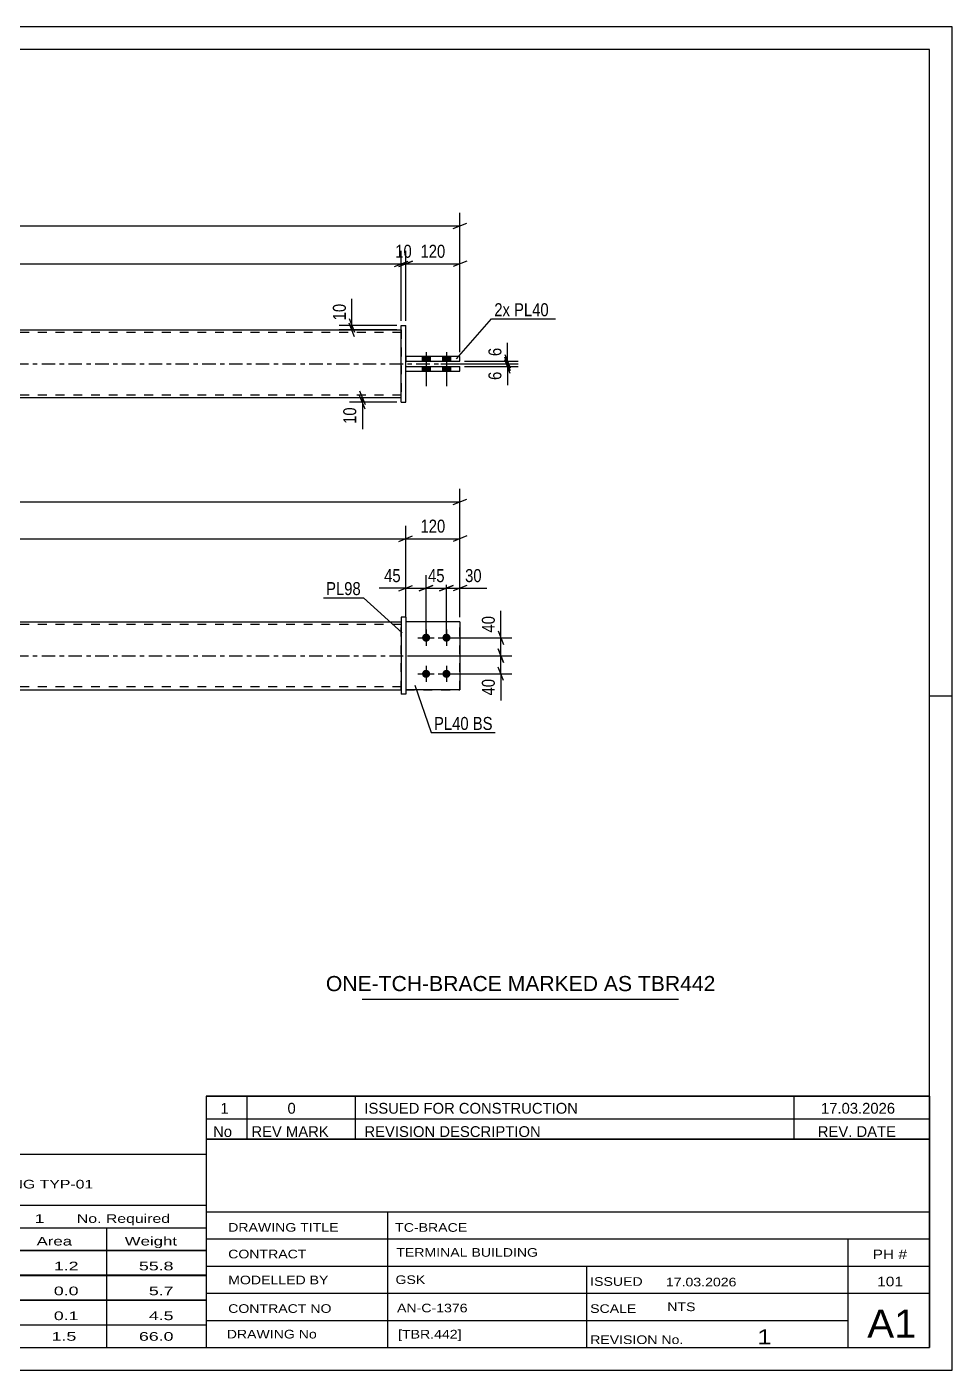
# Model space of a CAD drawing. Header units: millimetres. Extents: x 0 to 420, y 0 to 297.
# Drawn here: x 215.4 to 420, y 0 to 297 of the extents above; entities that cross this region are included whole.
import ezdxf

# ---------------------------------------------------------------- set-up
doc = ezdxf.new("R2010")
doc.units = ezdxf.units.MM
doc.linetypes.add('DXK_LINE_DOT2', pattern=[3.9198, 1.9599, -1.9599])
doc.linetypes.add('DXK_LINE_DOT3', pattern=[5.9187, 2.979, -0.9799, 0.9799, -0.9799])
doc.styles.add('Arial', font='ARIAL.TTF', dxfattribs={"height": 0.2})
doc.styles.add('Arial Narrow', font='ARIALN.TTF', dxfattribs={"height": 0.2})

# ---------------------------------------------------------------- blocks, each defined once
blk = doc.blocks.new('Unknown-580871860-1163')
at = {"color": 5, "linetype": 'Continuous'}
for p, q in [((420, 297), (0, 297)), ((420, 0), (420, 297)), ((415, 292), (5, 292)), ((415, 5), (415, 292)), ((420, 149), (415, 149)), ((5, 5), (415, 5)), ((0, 0), (420, 0))]:
    blk.add_line(p, q, dxfattribs=at)
blk = doc.blocks.new('Part-580871860-1761 - 1734')
at = {"color": 7, "linetype": 'DXK_LINE_DOT2'}
for p, q in [((311.15, 165.45), (299.15, 165.45)), ((299.15, 165.45), (299.15, 150.45)), ((311.15, 150.45), (311.15, 165.45)), ((299.15, 150.45), (311.15, 150.45))]:
    blk.add_line(p, q, dxfattribs=at)
blk = doc.blocks.new('Part-580871860-1766 - 1734')
at = {"color": 2, "linetype": 'Continuous'}
for p, q in [((311.15, 165.45), (299.15, 165.45)), ((311.15, 165.45), (311.15, 150.45)), ((311.15, 150.45), (299.15, 150.45))]:
    blk.add_line(p, q, dxfattribs=at)
at = {"color": 7, "linetype": 'DXK_LINE_DOT2'}
blk.add_line((299.15, 165.45), (299.15, 150.45), dxfattribs=at)
blk = doc.blocks.new('Part-580871860-1781 - 1734')
at = {"color": 2, "linetype": 'Continuous'}
for p, q in [((299.15, 166.45), (298.15, 166.45)), ((298.15, 166.45), (298.15, 149.45)), ((299.15, 166.45), (299.15, 149.45)), ((299.15, 149.45), (298.15, 149.45))]:
    blk.add_line(p, q, dxfattribs=at)
blk = doc.blocks.new('Part-580871860-1801 - 1734')
at = {"color": 2, "linetype": 'Continuous'}
for p, q in [((92.5, 165.45), (298.15, 165.45)), ((92.5, 150.45), (298.15, 150.45))]:
    blk.add_line(p, q, dxfattribs=at)
at = {"color": 7, "linetype": 'DXK_LINE_DOT2'}
for p, q in [((92.5, 150.45), (92.5, 165.45)), ((298.15, 164.85), (92.5, 164.85)), ((298.15, 150.45), (298.15, 165.45)), ((298.15, 151.05), (92.5, 151.05))]:
    blk.add_line(p, q, dxfattribs=at)
at = {"color": 7, "linetype": 'DXK_LINE_DOT3'}
blk.add_line((82.5, 157.95), (308.15, 157.95), dxfattribs=at)
blk = doc.blocks.new('Bolt-580871860-1802 - 1734')
at = {"linetype": 'Continuous'}
for points in [[(303.65, 162.85, -1), (303.65, 161.05, -1)], [(308.15, 162.85, -1), (308.15, 161.05, -1)], [(303.65, 154.85, -1), (303.65, 153.05, -1)], [(308.15, 154.85, -1), (308.15, 153.05, -1)]]:
    blk.add_hatch(color=1, dxfattribs=at).paths.add_polyline_path(points)
at = {"color": 1, "linetype": 'Continuous'}
for p, q in [((303.65, 163.75), (303.65, 160.15)), ((308.15, 163.75), (308.15, 160.15)), ((301.85, 161.95), (305.45, 161.95)), ((306.35, 161.95), (309.95, 161.95)), ((303.65, 155.75), (303.65, 152.15)), ((308.15, 155.75), (308.15, 152.15)), ((301.85, 153.95), (305.45, 153.95)), ((306.35, 153.95), (309.95, 153.95))]:
    blk.add_line(p, q, dxfattribs=at)
blk = doc.blocks.new('Part-580871860-1425 - 1390')
at = {"color": 2, "linetype": 'Continuous'}
for p, q in [((298.15, 213.99), (298.15, 230.99)), ((298.15, 230.99), (299.15, 230.99)), ((299.15, 213.99), (299.15, 230.99)), ((298.15, 213.99), (299.15, 213.99))]:
    blk.add_line(p, q, dxfattribs=at)
blk = doc.blocks.new('Part-580871860-1457 - 1390')
at = {"color": 2, "linetype": 'Continuous'}
for p, q in [((311.15, 224.09), (299.15, 224.09)), ((299.15, 223.09), (311.15, 223.09)), ((311.15, 223.09), (311.15, 224.09))]:
    blk.add_line(p, q, dxfattribs=at)
at = {"color": 7, "linetype": 'DXK_LINE_DOT2'}
blk.add_line((299.15, 224.09), (299.15, 223.09), dxfattribs=at)
blk = doc.blocks.new('Bolt-580871860-1446 - 1390')
at = {"linetype": 'Continuous'}
for points in [[(304.55, 224.09), (302.75, 224.09), (302.75, 223.09), (304.55, 223.09)], [(304.55, 224.09), (302.75, 224.09), (302.75, 223.09), (304.55, 223.09)], [(309.05, 224.09), (307.25, 224.09), (307.25, 223.09), (309.05, 223.09)], [(309.05, 224.09), (307.25, 224.09), (307.25, 223.09), (309.05, 223.09)], [(304.55, 221.89), (302.75, 221.89), (302.75, 220.89), (304.55, 220.89)], [(304.55, 221.89), (302.75, 221.89), (302.75, 220.89), (304.55, 220.89)], [(309.05, 221.89), (307.25, 221.89), (307.25, 220.89), (309.05, 220.89)], [(309.05, 221.89), (307.25, 221.89), (307.25, 220.89), (309.05, 220.89)]]:
    blk.add_hatch(color=1, dxfattribs=at).paths.add_polyline_path(points)
at = {"color": 1, "linetype": 'Continuous'}
for p, q in [((302.75, 224.09), (302.75, 223.09)), ((302.75, 224.09), (302.75, 223.09)), ((303.65, 225.09), (303.65, 217.59)), ((303.65, 225.09), (303.65, 217.59)), ((304.55, 224.09), (304.55, 223.09)), ((304.55, 224.09), (304.55, 223.09)), ((307.25, 224.09), (307.25, 223.09)), ((307.25, 224.09), (307.25, 223.09)), ((308.15, 225.09), (308.15, 217.59)), ((308.15, 225.09), (308.15, 217.59)), ((309.05, 224.09), (309.05, 223.09)), ((309.05, 224.09), (309.05, 223.09)), ((302.75, 221.89), (302.75, 220.89)), ((302.75, 221.89), (302.75, 220.89)), ((304.55, 221.89), (304.55, 220.89)), ((304.55, 221.89), (304.55, 220.89)), ((307.25, 221.89), (307.25, 220.89)), ((307.25, 221.89), (307.25, 220.89)), ((309.05, 221.89), (309.05, 220.89)), ((309.05, 221.89), (309.05, 220.89))]:
    blk.add_line(p, q, dxfattribs=at)
blk = doc.blocks.new('Part-580871860-1430 - 1390')
at = {"color": 2, "linetype": 'Continuous'}
for p, q in [((299.15, 221.89), (311.15, 221.89)), ((299.15, 220.89), (311.15, 220.89)), ((311.15, 220.89), (311.15, 221.89))]:
    blk.add_line(p, q, dxfattribs=at)
at = {"color": 7, "linetype": 'DXK_LINE_DOT2'}
blk.add_line((299.15, 220.89), (299.15, 221.89), dxfattribs=at)
blk = doc.blocks.new('Part-580871860-1445 - 1390')
at = {"color": 2, "linetype": 'Continuous'}
for p, q in [((92.5, 229.99), (298.15, 229.99)), ((298.15, 214.99), (92.5, 214.99))]:
    blk.add_line(p, q, dxfattribs=at)
at = {"color": 7, "linetype": 'DXK_LINE_DOT2'}
for p, q in [((92.5, 214.99), (92.5, 229.99)), ((298.15, 229.39), (92.5, 229.39)), ((298.15, 229.99), (298.15, 214.99)), ((298.15, 215.59), (92.5, 215.59))]:
    blk.add_line(p, q, dxfattribs=at)
at = {"color": 7, "linetype": 'DXK_LINE_DOT3'}
blk.add_line((82.5, 222.49), (308.15, 222.49), dxfattribs=at)
blk = doc.blocks.new('StraightDimension-580871860-1966 - 1734')
at = {"color": 7, "linetype": 'Continuous'}
for p, q in [((79.5, 166.45), (79.5, 194.83)), ((311.15, 166.45), (311.15, 194.83)), ((81, 192.58), (78, 191.38)), ((79.5, 191.98), (311.15, 191.98)), ((309.65, 191.38), (312.65, 192.58))]:
    blk.add_line(p, q, dxfattribs=at)
at = {"color": 0}
blk.add_wipeout([(199.58, 192.73), (199.58, 196.93), (191.07, 196.93), (191.07, 192.73)], dxfattribs=at)
at = {"color": 3, "style": 'Arial Narrow'}
blk.add_text('2317', height=2.863, dxfattribs=at).set_placement((191.67, 193.33))
blk = doc.blocks.new('StraightDimension-580871860-1897 - 1734')
at = {"color": 7, "linetype": 'Continuous'}
for p, q in [((297.65, 183.23), (300.65, 184.43)), ((299.15, 166.45), (299.15, 186.68)), ((312.65, 184.43), (309.65, 183.23)), ((311.15, 166.45), (311.15, 186.68)), ((299.15, 183.83), (311.15, 183.83))]:
    blk.add_line(p, q, dxfattribs=at)
at = {"color": 0}
blk.add_wipeout([(308.5, 184.58), (308.5, 188.78), (301.81, 188.78), (301.81, 184.58)], dxfattribs=at)
at = {"color": 3, "style": 'Arial Narrow'}
blk.add_text('120', height=2.863, dxfattribs=at).set_placement((302.41, 185.18))
blk = doc.blocks.new('StraightDimension-580871860-1916 - 1734')
at = {"color": 7, "linetype": 'Continuous'}
for p, q in [((93, 184.43), (90, 183.23)), ((91.5, 158.95), (91.5, 186.68)), ((297.65, 183.23), (300.65, 184.43)), ((299.15, 166.45), (299.15, 186.68)), ((91.5, 183.83), (299.15, 183.83))]:
    blk.add_line(p, q, dxfattribs=at)
at = {"color": 0}
blk.add_wipeout([(199.58, 184.58), (199.58, 188.78), (191.07, 188.78), (191.07, 184.58)], dxfattribs=at)
at = {"color": 3, "style": 'Arial Narrow'}
blk.add_text('2077', height=2.863, dxfattribs=at).set_placement((191.67, 185.18))
blk = doc.blocks.new('StraightDimension-580871860-1947 - 1734')
at = {"color": 7, "linetype": 'Continuous'}
for p, q in [((300.15, 157.95), (322.6, 157.95)), ((319.6, 159.45), (320.8, 156.45)), ((320.2, 153.95), (320.2, 157.95)), ((320.8, 152.45), (319.6, 155.45)), ((309.15, 153.95), (322.6, 153.95))]:
    blk.add_line(p, q, dxfattribs=at)
at = {"color": 0}
blk.add_wipeout([(319.45, 153.43), (315.25, 153.43), (315.25, 148.57), (319.45, 148.57)], dxfattribs=at)
at = {"color": 7, "linetype": 'Continuous'}
blk.add_line((320.2, 153.95), (320.2, 148.05), dxfattribs=at)
blk.add_line((320.2, 153.95), (320.2, 148.05), dxfattribs=at)
at = {"color": 3, "style": 'Arial Narrow'}
blk.add_text('40', height=2.863, rotation=90.0002, dxfattribs=at).set_placement((318.85, 149.17))
blk = doc.blocks.new('StraightDimension-580871860-1956 - 1734')
at = {"color": 7, "linetype": 'Continuous'}
for p, q in [((319.6, 163.45), (320.8, 160.45)), ((309.15, 161.95), (322.6, 161.95)), ((320.2, 157.95), (320.2, 161.95)), ((300.15, 157.95), (322.6, 157.95)), ((320.8, 156.45), (319.6, 159.45))]:
    blk.add_line(p, q, dxfattribs=at)
at = {"color": 0}
blk.add_wipeout([(319.45, 167.34), (315.25, 167.34), (315.25, 162.48), (319.45, 162.48)], dxfattribs=at)
at = {"color": 7, "linetype": 'Continuous'}
blk.add_line((320.2, 161.95), (320.2, 167.86), dxfattribs=at)
blk.add_line((320.2, 161.95), (320.2, 167.86), dxfattribs=at)
at = {"color": 3, "style": 'Arial Narrow'}
blk.add_text('40', height=2.863, rotation=90.0002, dxfattribs=at).set_placement((318.85, 163.08))
blk = doc.blocks.new('StraightDimension-580871860-1986 - 1734')
at = {"color": 7, "linetype": 'Continuous'}
for p, q in [((308.15, 162.95), (308.15, 175.74)), ((311.15, 166.45), (311.15, 175.74)), ((306.65, 172.29), (309.65, 173.49)), ((308.15, 172.89), (311.15, 172.89)), ((312.65, 173.49), (309.65, 172.29))]:
    blk.add_line(p, q, dxfattribs=at)
at = {"color": 0}
blk.add_wipeout([(316.53, 173.64), (316.53, 177.84), (311.68, 177.84), (311.68, 173.64)], dxfattribs=at)
at = {"color": 7, "linetype": 'Continuous'}
blk.add_line((311.15, 172.89), (317.06, 172.89), dxfattribs=at)
blk.add_line((311.15, 172.89), (317.06, 172.89), dxfattribs=at)
at = {"color": 3, "style": 'Arial Narrow'}
blk.add_text('30', height=2.863, dxfattribs=at).set_placement((312.28, 174.24))
blk = doc.blocks.new('StraightDimension-580871860-2002 - 1734')
at = {"color": 7, "linetype": 'Continuous'}
for p, q in [((303.65, 162.95), (303.65, 175.74)), ((308.15, 162.95), (308.15, 175.74)), ((302.15, 172.29), (305.15, 173.49)), ((303.65, 172.89), (308.15, 172.89)), ((309.65, 173.49), (306.65, 172.29))]:
    blk.add_line(p, q, dxfattribs=at)
at = {"color": 0}
blk.add_wipeout([(308.33, 173.64), (308.33, 177.84), (303.48, 177.84), (303.48, 173.64)], dxfattribs=at)
at = {"color": 3, "style": 'Arial Narrow'}
blk.add_text('45', height=2.863, dxfattribs=at).set_placement((304.08, 174.24))
blk = doc.blocks.new('StraightDimension-580871860-2015 - 1734')
at = {"color": 7, "linetype": 'Continuous'}
for p, q in [((299.15, 166.45), (299.15, 175.74)), ((303.65, 162.95), (303.65, 175.74)), ((297.65, 172.29), (300.65, 173.49)), ((299.15, 172.89), (303.65, 172.89)), ((305.15, 173.49), (302.15, 172.29))]:
    blk.add_line(p, q, dxfattribs=at)
at = {"color": 0}
blk.add_wipeout([(298.63, 173.64), (298.63, 177.84), (293.77, 177.84), (293.77, 173.64)], dxfattribs=at)
at = {"color": 7, "linetype": 'Continuous'}
blk.add_line((299.15, 172.89), (293.25, 172.89), dxfattribs=at)
blk.add_line((299.15, 172.89), (293.25, 172.89), dxfattribs=at)
at = {"color": 3, "style": 'Arial Narrow'}
blk.add_text('45', height=2.863, dxfattribs=at).set_placement((294.37, 174.24))
blk = doc.blocks.new('StraightDimension-580871860-1655 - 1390')
at = {"color": 7, "linetype": 'Continuous'}
for p, q in [((298.15, 231.99), (298.15, 247.45)), ((299.15, 231.99), (299.15, 247.45)), ((296.65, 244), (299.65, 245.2)), ((300.65, 245.2), (297.65, 244)), ((298.15, 244.6), (299.15, 244.6))]:
    blk.add_line(p, q, dxfattribs=at)
at = {"color": 0}
blk.add_wipeout([(301.08, 245.35), (301.08, 249.55), (296.23, 249.55), (296.23, 245.35)], dxfattribs=at)
at = {"color": 3, "style": 'Arial Narrow'}
blk.add_text('10', height=2.863, dxfattribs=at).set_placement((296.83, 245.95))
blk = doc.blocks.new('StraightDimension-580871860-1645 - 1390')
at = {"color": 7, "linetype": 'Continuous'}
for p, q in [((92.5, 231.99), (92.5, 247.45)), ((298.15, 231.99), (298.15, 247.45)), ((94, 245.2), (91, 244)), ((92.5, 244.6), (298.15, 244.6)), ((296.65, 244), (299.65, 245.2))]:
    blk.add_line(p, q, dxfattribs=at)
at = {"color": 0}
blk.add_wipeout([(199.58, 245.35), (199.58, 249.55), (191.07, 249.55), (191.07, 245.35)], dxfattribs=at)
at = {"color": 3, "style": 'Arial Narrow'}
blk.add_text('2057', height=2.863, dxfattribs=at).set_placement((191.67, 245.95))
blk = doc.blocks.new('StraightDimension-580871860-1576 - 1390')
at = {"color": 7, "linetype": 'Continuous'}
for p, q in [((321.05, 223.99), (322.25, 220.99)), ((322.25, 220.39), (321.05, 223.39)), ((306.9, 222.49), (324.05, 222.49)), ((312.15, 221.89), (324.05, 221.89)), ((321.65, 221.89), (321.65, 222.49))]:
    blk.add_line(p, q, dxfattribs=at)
at = {"color": 0}
blk.add_wipeout([(320.9, 221.36), (316.7, 221.36), (316.7, 218.33), (320.9, 218.33)], dxfattribs=at)
at = {"color": 7, "linetype": 'Continuous'}
blk.add_line((321.65, 221.89), (321.65, 217.81), dxfattribs=at)
blk.add_line((321.65, 221.89), (321.65, 217.81), dxfattribs=at)
at = {"color": 3, "style": 'Arial Narrow'}
blk.add_text('6', height=2.86, rotation=90.0002, dxfattribs=at).set_placement((320.3, 218.93))
blk = doc.blocks.new('StraightDimension-580871860-1585 - 1390')
at = {"color": 7, "linetype": 'Continuous'}
for p, q in [((312.15, 223.09), (324.05, 223.09)), ((321.05, 224.59), (322.25, 221.59)), ((322.25, 220.99), (321.05, 223.99)), ((321.65, 222.49), (321.65, 223.09)), ((306.9, 222.49), (324.05, 222.49))]:
    blk.add_line(p, q, dxfattribs=at)
at = {"color": 0}
blk.add_wipeout([(320.9, 226.64), (316.7, 226.64), (316.7, 223.61), (320.9, 223.61)], dxfattribs=at)
at = {"color": 7, "linetype": 'Continuous'}
blk.add_line((321.65, 223.09), (321.65, 227.17), dxfattribs=at)
blk.add_line((321.65, 223.09), (321.65, 227.17), dxfattribs=at)
at = {"color": 3, "style": 'Arial Narrow'}
blk.add_text('6', height=2.86, rotation=90.0002, dxfattribs=at).set_placement((320.3, 224.21))
blk = doc.blocks.new('StraightDimension-580871860-1615 - 1390')
at = {"color": 7, "linetype": 'Continuous'}
for p, q in [((299.15, 231.99), (299.15, 247.45)), ((311.15, 225.09), (311.15, 247.45)), ((297.65, 244), (300.65, 245.2)), ((299.15, 244.6), (311.15, 244.6)), ((312.65, 245.2), (309.65, 244))]:
    blk.add_line(p, q, dxfattribs=at)
at = {"color": 0}
blk.add_wipeout([(308.5, 245.35), (308.5, 249.55), (301.81, 249.55), (301.81, 245.35)], dxfattribs=at)
at = {"color": 3, "style": 'Arial Narrow'}
blk.add_text('120', height=2.863, dxfattribs=at).set_placement((302.41, 245.95))
blk = doc.blocks.new('StraightDimension-580871860-1666 - 1390')
at = {"color": 7, "linetype": 'Continuous'}
for p, q in [((79.5, 225.09), (79.5, 255.86)), ((311.15, 225.09), (311.15, 255.86)), ((81, 253.61), (78, 252.41)), ((79.5, 253.01), (311.15, 253.01)), ((309.65, 252.41), (312.65, 253.61))]:
    blk.add_line(p, q, dxfattribs=at)
at = {"color": 0}
blk.add_wipeout([(199.58, 253.76), (199.58, 257.96), (191.07, 257.96), (191.07, 253.76)], dxfattribs=at)
at = {"color": 3, "style": 'Arial Narrow'}
blk.add_text('2317', height=2.863, dxfattribs=at).set_placement((191.67, 254.36))
blk = doc.blocks.new('StraightDimension-580871860-1677 - 1390')
at = {"color": 7, "linetype": 'Continuous'}
for p, q in [((286.65, 232.49), (287.85, 229.49)), ((297.15, 230.99), (284.4, 230.99)), ((297.15, 229.99), (284.4, 229.99)), ((287.85, 228.49), (286.65, 231.49)), ((287.25, 229.99), (287.25, 230.99))]:
    blk.add_line(p, q, dxfattribs=at)
at = {"color": 0}
blk.add_wipeout([(286.5, 236.37), (282.3, 236.37), (282.3, 231.51), (286.5, 231.51)], dxfattribs=at)
at = {"color": 7, "linetype": 'Continuous'}
blk.add_line((287.25, 230.99), (287.25, 236.89), dxfattribs=at)
blk.add_line((287.25, 230.99), (287.25, 236.89), dxfattribs=at)
at = {"color": 3, "style": 'Arial Narrow'}
blk.add_text('10', height=2.863, rotation=90.0002, dxfattribs=at).set_placement((285.9, 232.11))
blk = doc.blocks.new('StraightDimension-580871860-1688 - 1390')
at = {"color": 7, "linetype": 'Continuous'}
for p, q in [((297.15, 214.99), (286.7, 214.99)), ((297.15, 213.99), (286.7, 213.99)), ((288.95, 216.49), (290.15, 213.49)), ((290.15, 212.49), (288.95, 215.49)), ((289.55, 213.99), (289.55, 214.99))]:
    blk.add_line(p, q, dxfattribs=at)
at = {"color": 0}
blk.add_wipeout([(288.8, 213.46), (284.6, 213.46), (284.6, 208.61), (288.8, 208.61)], dxfattribs=at)
at = {"color": 7, "linetype": 'Continuous'}
blk.add_line((289.55, 213.99), (289.55, 208.08), dxfattribs=at)
blk.add_line((289.55, 213.99), (289.55, 208.08), dxfattribs=at)
at = {"color": 3, "style": 'Arial Narrow'}
blk.add_text('10', height=2.863, rotation=90.0002, dxfattribs=at).set_placement((288.2, 209.21))
blk = doc.blocks.new('Unknown-580871860-3672')
at = {"color": 7, "linetype": 'Continuous'}
for p, q in [((255, 51.05), (255, 5)), ((255, 51.05), (415, 51.05)), ((415, 51), (415, 5)), ((255, 35), (415, 35)), ((295.14, 35), (295.14, 5)), ((255, 29), (415, 29)), ((397, 5.05), (397, 29.05)), ((255, 23), (415, 23)), ((339.14, 23), (339.14, 5)), ((255, 17), (415, 17)), ((255, 11), (397, 11)), ((255, 5), (415, 5))]:
    blk.add_line(p, q, dxfattribs=at)
at = {"color": 7, "style": 'Arial Narrow'}
for s, height, width, p in [('DRAWING TITLE', 1.9089, 1.425378, (259.88, 30.61)), ('TC-BRACE', 1.909, 1.425378, (296.81, 30.59)), ('TERMINAL BUILDING', 1.9089, 1.425378, (297.06, 25.07)), ('CONTRACT', 1.909, 1.425378, (259.88, 24.71)), ('MODELLED BY', 1.9089, 1.425378, (259.88, 18.98)), ('GSK', 1.909, 1.425378, (296.88, 19.04)), ('ISSUED', 1.909, 1.425378, (339.94, 18.64)), ('17.03.2026', 1.909, 1.425378, (356.69, 18.52)), ('CONTRACT NO', 1.9089, 1.425378, (259.88, 12.66)), ('AN-C-1376', 1.909, 1.425378, (297.23, 12.78)), ('SCALE', 1.909, 1.425378, (339.94, 12.65)), ('A1', 6.204, 1.25, (401.24, 7.2)), ('DRAWING No', 1.909, 1.425378, (259.56, 7)), ('[TBR.442]', 1.909, 1.425378, (297.46, 6.99)), ('1', 3.34, 1.5, (376.91, 5.68)), ('REVISION No.', 1.9089, 1.425378, (339.94, 5.77))]:
    blk.add_text(s, height=height, dxfattribs=dict(at, width=width)).set_placement(p)
at = {"color": 7, "linetype": 'Continuous', "style": 'Arial Narrow'}
for s, height, width, p in [('PH #', 2.1, 1.42538, (402.4, 24.55)), ('101', 2.1, 1.42538, (403.41, 18.55)), ('NTS', 1.909, 1.425378, (357, 13.05))]:
    blk.add_text(s, height=height, dxfattribs=dict(at, width=width)).set_placement(p)
blk = doc.blocks.new('Unknown-580871860-3673')
at = {"color": 7, "linetype": 'Continuous'}
for p, q in [((255, 60.55), (415, 60.55)), ((415, 60.55), (255, 60.55)), ((255, 60.55), (255, 55.55)), ((264, 60.55), (264, 55.55)), ((288, 60.55), (288, 55.55)), ((385, 60.55), (385, 55.55)), ((415, 60.55), (415, 55.55)), ((255, 55.55), (415, 55.55)), ((255, 55.55), (255, 51.05)), ((255, 55.55), (415, 55.55)), ((264, 55.55), (264, 51.05)), ((288, 55.55), (288, 51.05)), ((385, 55.55), (385, 51.05)), ((415, 55.55), (415, 51.05)), ((415, 51.05), (255, 51.05))]:
    blk.add_line(p, q, dxfattribs=at)
at = {"color": 7, "linetype": 'Continuous', "style": 'Arial Narrow'}
for s, height, width, p in [('1', 2.39, 1.196471, (258.16, 56.7)), ('0', 2.39, 1.196471, (273, 56.7)), ('ISSUED FOR CONSTRUCTION', 2.3861, 1.196471, (290, 56.7)), ('17.03.2026', 2.386, 1.196471, (391, 56.7)), ('No', 2.386, 1.2, (256.54, 51.55)), ('REV MARK', 2.386, 1.2, (265, 51.55)), ('REVISION DESCRIPTION', 2.3861, 1.2, (290, 51.55)), ('REV. DATE', 2.386, 1.2, (390.28, 51.55))]:
    blk.add_text(s, height=height, dxfattribs=dict(at, width=width)).set_placement(p)
blk = doc.blocks.new('Unknown-580871860-3674')
at = {"color": 7, "linetype": 'Continuous'}
for p, q in [((95, 47.75), (255, 47.75)), ((95, 36.5), (95, 47.75)), ((255, 47.75), (255, 36.5)), ((95, 36.5), (255, 36.5)), ((95, 36.5), (95, 31.5)), ((255, 36.5), (255, 31.5)), ((95, 31.5), (255, 31.5)), ((95, 31.5), (95, 26.5)), ((119, 31.5), (119, 26.5)), ((154.5, 31.5), (154.5, 26.5)), ((180.5, 31.5), (180.5, 26.5)), ((193.5, 31.5), (193.5, 26.5)), ((211, 31.5), (211, 26.5)), ((233, 31.5), (233, 26.5)), ((255, 31.5), (255, 26.5)), ((95, 26.5), (255, 26.5)), ((95, 26.45), (95, 21.05)), ((95, 26.45), (255, 26.45)), ((119, 26.5), (119, 21)), ((154.5, 26.5), (154.5, 21)), ((180.5, 26.5), (180.5, 21)), ((193.5, 26.5), (193.5, 21)), ((211, 26.5), (211, 21)), ((233, 26.5), (233, 21)), ((255, 26.45), (255, 21.05)), ((95, 21.05), (255, 21.05)), ((95, 20.95), (95, 15.55)), ((95, 20.95), (255, 20.95)), ((119, 21), (119, 15.5)), ((154.5, 21), (154.5, 15.5)), ((180.5, 21), (180.5, 15.5)), ((193.5, 21), (193.5, 15.5)), ((211, 21), (211, 15.5)), ((233, 21), (233, 15.5)), ((255, 20.95), (255, 15.55)), ((95, 15.55), (255, 15.55)), ((95, 15.45), (95, 10.05)), ((95, 15.45), (255, 15.45)), ((119, 15.5), (119, 10)), ((154.5, 15.5), (154.5, 10)), ((180.5, 15.5), (180.5, 10)), ((193.5, 15.5), (193.5, 10)), ((211, 15.5), (211, 10)), ((233, 15.5), (233, 10)), ((255, 15.45), (255, 10.05)), ((95, 10.05), (255, 10.05)), ((95, 10), (255, 10)), ((95, 10), (95, 5)), ((211, 10), (211, 5)), ((233, 10), (233, 5)), ((255, 10), (255, 5)), ((95, 5), (255, 5))]:
    blk.add_line(p, q, dxfattribs=at)
at = {"color": 7, "style": 'Arial Narrow'}
for s, height, width, p in [('GENERAL NOTES & WELD DETAILS :', 2.8633, 1.4, (96.15, 40.06)), ('REFER TYP DRAWING TYP-01', 1.9089, 1.6, (179.7, 40.16)), ("MATERIAL LIST FOR ASSEMBLY MK'D", 1.9089, 1.6, (96.15, 32.56)), ('TBR442', 1.909, 1.794707, (187.59, 32.47)), ('1', 1.91, 1.794707, (217.08, 32.56)), ('No. Required', 1.9089, 1.6, (226.41, 32.56)), ('Mark', 1.909, 1.7, (96.34, 27.5)), ('Profile', 1.909, 1.7, (129.41, 27.5)), ('Material', 1.909, 1.7, (159.54, 27.56)), ('No.', 1.909, 1.7, (184.5, 27.56)), ('Length', 1.909, 1.7, (195, 27.56)), ('Area', 1.909, 1.7, (217.5, 27.56)), ('Weight', 1.909, 1.7, (237, 27.56))]:
    blk.add_text(s, height=height, dxfattribs=dict(at, width=width)).set_placement(p)
at = {"color": 7, "linetype": 'Continuous', "style": 'Arial Narrow'}
for s, height, width, p in [('TBR442', 1.909, 1.794707, (96.5, 22.06)), ('SHS150*6', 1.909, 1.794707, (121, 22.06)), ('E350', 1.909, 1.794707, (160.74, 22.06)), ('1', 1.91, 1.794707, (184.86, 22.06)), ('2057', 1.909, 1.794707, (197.58, 22.06)), ('1.2', 1.909, 1.794707, (221.32, 22.06)), ('55.8', 1.909, 1.794707, (240.14, 22.06)), ('PL40', 1.909, 1.794707, (96.5, 16.56)), ('PL10*120', 1.909, 1.794707, (121, 16.56)), ('E350', 1.909, 1.794707, (160.74, 16.56)), ('4', 1.91, 1.794707, (184.86, 16.56)), ('150', 1.909, 1.794707, (199.77, 16.56)), ('0.0', 1.909, 1.794707, (221.32, 16.56)), ('5.7', 1.909, 1.794707, (242.33, 16.56)), ('PL98', 1.909, 1.794707, (96.5, 11.06)), ('PL10*170', 1.909, 1.794707, (121, 11.06)), ('E350', 1.909, 1.794707, (160.74, 11.06)), ('2', 1.91, 1.794707, (184.86, 11.06)), ('170', 1.909, 1.794707, (199.77, 11.06)), ('0.1', 1.909, 1.794707, (221.32, 11.06)), ('4.5', 1.909, 1.794707, (242.33, 11.06)), ('Total', 1.909, 1.7, (197.33, 6.5)), ('1.5', 1.909, 1.794707, (220.83, 6.5)), ('66.0', 1.909, 1.794707, (240.14, 6.5))]:
    blk.add_text(s, height=height, dxfattribs=dict(at, width=width)).set_placement(p)
blk = doc.blocks.new('Unknown-580871860-3675')
at = {"color": 7, "linetype": 'Continuous'}
blk.add_line((289.5, 82.05), (359.5, 82.05), dxfattribs=at)
at = {"color": 7, "style": 'Arial'}
blk.add_text('ONE-TCH-BRACE MARKED AS TBR442', height=3.3428, dxfattribs=at).set_placement((281.49, 83.8))
blk = doc.blocks.new('Mark-580871860-1777 - 1734')
at = {"color": 0}
blk.add_wipeout([(289.21, 171.37), (289.21, 174.37), (281.53, 174.37), (281.53, 171.37)], dxfattribs=at)
blk.add_wipeout([(289.21, 171.37), (289.21, 174.37), (281.53, 174.37), (281.53, 171.37)], dxfattribs=at)
at = {"color": 30, "linetype": 'Continuous'}
for p in [(280.93, 170.77), (298.38, 163.03)]:
    blk.add_line(p, (289.81, 170.77), dxfattribs=at)
at = {"color": 3, "style": 'Arial Narrow'}
blk.add_text('PL98', height=2.863, dxfattribs=at).set_placement((281.53, 171.37))
blk = doc.blocks.new('MarkSet-580871860-2047 - 1734')
at = {"color": 0}
blk.add_wipeout([(313.07, 141.55), (313.07, 144.55), (305.4, 144.55), (305.4, 141.55)], dxfattribs=at)
blk.add_wipeout([(313.07, 141.55), (313.07, 144.55), (305.4, 144.55), (305.4, 141.55)], dxfattribs=at)
at = {"color": 30, "linetype": 'Continuous'}
blk.add_line((301.16, 151.42), (304.8, 140.95), dxfattribs=at)
at = {"color": 0}
blk.add_wipeout([(318.36, 141.55), (318.36, 144.55), (313.97, 144.55), (313.97, 141.55)], dxfattribs=at)
blk.add_wipeout([(318.36, 141.55), (318.36, 144.55), (313.97, 144.55), (313.97, 141.55)], dxfattribs=at)
at = {"color": 30, "linetype": 'Continuous'}
blk.add_line((304.8, 140.95), (318.96, 140.95), dxfattribs=at)
at = {"color": 3, "style": 'Arial Narrow'}
for s, p in [('PL40', (305.4, 141.55)), ('BS', (313.97, 141.55))]:
    blk.add_text(s, height=2.863, dxfattribs=at).set_placement(p)
blk = doc.blocks.new('MarkSet-580871860-1725 - 1390')
at = {"color": 0}
blk.add_wipeout([(322.2, 233.03), (322.2, 236.03), (318.73, 236.03), (318.73, 233.03)], dxfattribs=at)
blk.add_wipeout([(322.2, 233.03), (322.2, 236.03), (318.73, 236.03), (318.73, 233.03)], dxfattribs=at)
at = {"color": 30, "linetype": 'Continuous'}
blk.add_line((310.36, 223.6), (318.13, 232.43), dxfattribs=at)
at = {"color": 0}
blk.add_wipeout([(330.77, 233.03), (330.77, 236.03), (323.1, 236.03), (323.1, 233.03)], dxfattribs=at)
blk.add_wipeout([(330.77, 233.03), (330.77, 236.03), (323.1, 236.03), (323.1, 233.03)], dxfattribs=at)
at = {"color": 30, "linetype": 'Continuous'}
blk.add_line((318.13, 232.43), (332.27, 232.43), dxfattribs=at)
at = {"color": 3, "style": 'Arial Narrow'}
for s, p in [('2x', (318.73, 233.03)), ('PL40', (323.1, 233.03))]:
    blk.add_text(s, height=2.863, dxfattribs=at).set_placement(p)

msp = doc.modelspace()

# ---------------------------------------------------------------- block references
for name in ['Unknown-580871860-1163', 'Part-580871860-1445 - 1390', 'Part-580871860-1425 - 1390', 'Part-580871860-1457 - 1390', 'Bolt-580871860-1446 - 1390', 'Part-580871860-1430 - 1390', 'Part-580871860-1781 - 1734', 'Part-580871860-1801 - 1734', 'Part-580871860-1761 - 1734', 'Part-580871860-1766 - 1734', 'Bolt-580871860-1802 - 1734', 'Unknown-580871860-3675', 'Unknown-580871860-3673', 'Unknown-580871860-3672', 'Unknown-580871860-3674']:
    msp.add_blockref(name, (0, 0))

# ---------------------------------------------------------------- next in the draw order: block references
for name in ['StraightDimension-580871860-1655 - 1390', 'StraightDimension-580871860-1576 - 1390', 'StraightDimension-580871860-1688 - 1390', 'StraightDimension-580871860-1966 - 1734']:
    msp.add_blockref(name, (0, 0))

# ---------------------------------------------------------------- next in the draw order: block references
for name in ['StraightDimension-580871860-1645 - 1390', 'StraightDimension-580871860-1585 - 1390', 'StraightDimension-580871860-1897 - 1734']:
    msp.add_blockref(name, (0, 0))

# ---------------------------------------------------------------- next in the draw order: block references
for name in ['StraightDimension-580871860-1615 - 1390', 'StraightDimension-580871860-1916 - 1734']:
    msp.add_blockref(name, (0, 0))

# ---------------------------------------------------------------- next in the draw order: block references
for name in ['StraightDimension-580871860-1666 - 1390', 'StraightDimension-580871860-1947 - 1734']:
    msp.add_blockref(name, (0, 0))

# ---------------------------------------------------------------- next in the draw order: block references
for name in ['StraightDimension-580871860-1677 - 1390', 'MarkSet-580871860-1725 - 1390', 'StraightDimension-580871860-1956 - 1734', 'MarkSet-580871860-2047 - 1734']:
    msp.add_blockref(name, (0, 0))

# ---------------------------------------------------------------- next in the draw order: block references
msp.add_blockref('StraightDimension-580871860-1986 - 1734', (0, 0))

# ---------------------------------------------------------------- next in the draw order: block references
msp.add_blockref('StraightDimension-580871860-2002 - 1734', (0, 0))

# ---------------------------------------------------------------- next in the draw order: block references
msp.add_blockref('StraightDimension-580871860-2015 - 1734', (0, 0))

# ---------------------------------------------------------------- next in the draw order: block references
msp.add_blockref('Mark-580871860-1777 - 1734', (0, 0))

doc.saveas('drawing.dxf')
